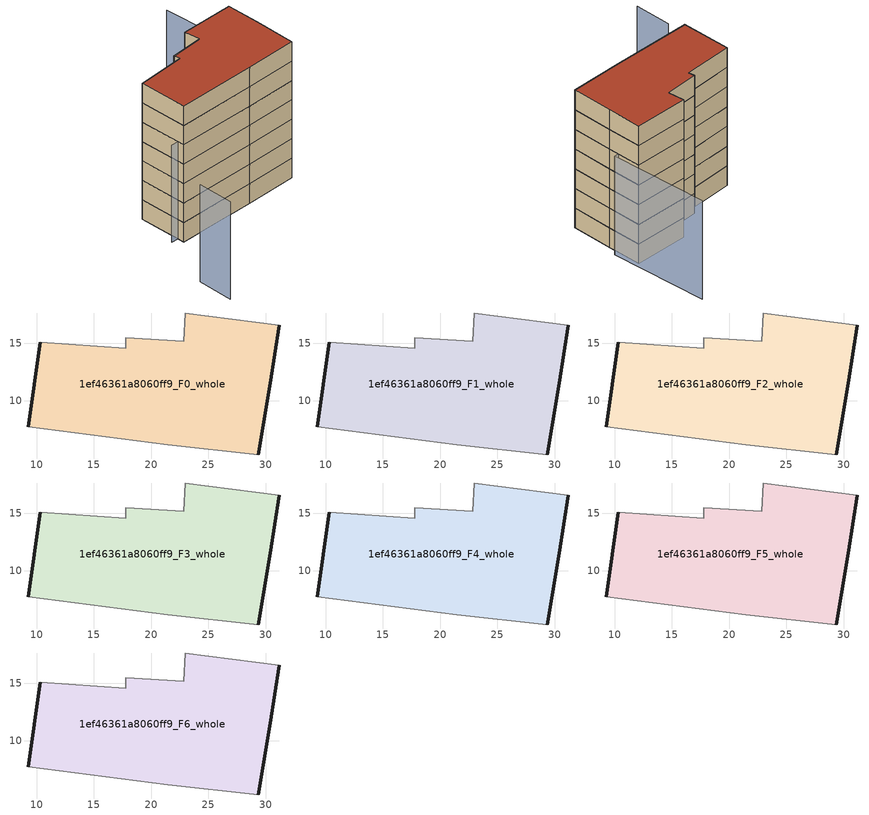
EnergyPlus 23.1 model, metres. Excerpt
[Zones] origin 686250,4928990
1ef46361a8060ff9_F0_whole
 floor ground (EU_floor_Construction): 29.35,5.25 30.4,11.5 31.17,16.59 23,17.64 22.87,15.18 17.78,15.5 17.78,14.58 10.31,15.09 9.25,7.71 21.46,6.12 z0
 wall outside (EU_wall_Construction): 9.25,7.71 10.31,15.09 / 31.17,16.59 30.4,11.5 29.35,5.25 z0:3
 wall adiabatic (EU_wall_Construction): 10.31,15.09 17.78,14.58 17.78,15.5 22.87,15.18 23,17.64 31.17,16.59 / 29.35,5.25 21.46,6.12 9.25,7.71 z0:3
1ef46361a8060ff9_F1_whole
 floor to 1ef46361a8060ff9_F0_whole (EU_floor_Construction): 29.35,5.25 30.4,11.5 31.17,16.59 23,17.64 22.87,15.18 17.78,15.5 17.78,14.58 10.31,15.09 9.25,7.71 21.46,6.12 z3
 wall outside (EU_wall_Construction): 9.25,7.71 10.31,15.09 / 31.17,16.59 30.4,11.5 29.35,5.25 z3:6
 wall adiabatic (EU_wall_Construction): 10.31,15.09 17.78,14.58 17.78,15.5 22.87,15.18 23,17.64 31.17,16.59 / 29.35,5.25 21.46,6.12 9.25,7.71 z3:6
1ef46361a8060ff9_F2_whole
 floor to 1ef46361a8060ff9_F1_whole (EU_floor_Construction): 29.35,5.25 30.4,11.5 31.17,16.59 23,17.64 22.87,15.18 17.78,15.5 17.78,14.58 10.31,15.09 9.25,7.71 21.46,6.12 z6
 wall outside (EU_wall_Construction): 9.25,7.71 10.31,15.09 / 31.17,16.59 30.4,11.5 29.35,5.25 z6:9
 wall adiabatic (EU_wall_Construction): 10.31,15.09 17.78,14.58 17.78,15.5 22.87,15.18 23,17.64 31.17,16.59 / 29.35,5.25 21.46,6.12 9.25,7.71 z6:9
1ef46361a8060ff9_F3_whole
 floor to 1ef46361a8060ff9_F2_whole (EU_floor_Construction): 29.35,5.25 30.4,11.5 31.17,16.59 23,17.64 22.87,15.18 17.78,15.5 17.78,14.58 10.31,15.09 9.25,7.71 21.46,6.12 z9
 wall outside (EU_wall_Construction): 9.25,7.71 10.31,15.09 / 31.17,16.59 30.4,11.5 29.35,5.25 z9:12
 wall adiabatic (EU_wall_Construction): 10.31,15.09 17.78,14.58 17.78,15.5 22.87,15.18 23,17.64 31.17,16.59 / 29.35,5.25 21.46,6.12 9.25,7.71 z9:12
1ef46361a8060ff9_F4_whole
 floor to 1ef46361a8060ff9_F3_whole (EU_floor_Construction): 29.35,5.25 30.4,11.5 31.17,16.59 23,17.64 22.87,15.18 17.78,15.5 17.78,14.58 10.31,15.09 9.25,7.71 21.46,6.12 z12
 wall outside (EU_wall_Construction): 9.25,7.71 10.31,15.09 / 31.17,16.59 30.4,11.5 29.35,5.25 z12:15
 wall adiabatic (EU_wall_Construction): 10.31,15.09 17.78,14.58 17.78,15.5 22.87,15.18 23,17.64 31.17,16.59 / 29.35,5.25 21.46,6.12 9.25,7.71 z12:15
1ef46361a8060ff9_F5_whole
 floor to 1ef46361a8060ff9_F4_whole (EU_floor_Construction): 29.35,5.25 30.4,11.5 31.17,16.59 23,17.64 22.87,15.18 17.78,15.5 17.78,14.58 10.31,15.09 9.25,7.71 21.46,6.12 z15
 wall outside (EU_wall_Construction): 9.25,7.71 10.31,15.09 / 31.17,16.59 30.4,11.5 29.35,5.25 z15:18
 wall adiabatic (EU_wall_Construction): 10.31,15.09 17.78,14.58 17.78,15.5 22.87,15.18 23,17.64 31.17,16.59 / 29.35,5.25 21.46,6.12 9.25,7.71 z15:18
1ef46361a8060ff9_F6_whole
 floor to 1ef46361a8060ff9_F5_whole (EU_floor_Construction): 29.35,5.25 30.4,11.5 31.17,16.59 23,17.64 22.87,15.18 17.78,15.5 17.78,14.58 10.31,15.09 9.25,7.71 21.46,6.12 z18
 wall outside (EU_wall_Construction): 9.25,7.71 10.31,15.09 / 31.17,16.59 30.4,11.5 29.35,5.25 z18:21
 wall adiabatic (EU_wall_Construction): 10.31,15.09 17.78,14.58 17.78,15.5 22.87,15.18 23,17.64 31.17,16.59 / 29.35,5.25 21.46,6.12 9.25,7.71 z18:21
 roof outside (EU_roof_Construction): 31.17,16.59 30.4,11.5 29.35,5.25 21.46,6.12 9.25,7.71 10.31,15.09 17.78,14.58 17.78,15.5 22.87,15.18 23,17.64 z21
shading: 8.3,8.94 29.35,5.24 / 3.17,0.63 2.26,-4.83 / 32.85,27.71 31.29,12.89 / 31.29,12.89 10.31,15.09 z0:15
[Building]
EU S2 Campaign: North Axis=0; Terrain=City; Solar Distribution=FullExterior
[Site:Location]
Bologna: Latitude=44.5; Longitude=11.25; Time Zone=1; Elevation=37
[SizingPeriod:WeatherFileDays]
AnnualSizingPeriod: Begin Month=1; Begin Day of Month=1; End Month=12; End Day of Month=31; Day of Week for Start Day=Monday; Use Weather File Daylight Saving Period=No; Use Weather File Rain and Snow Indicators=No
[MATERIAL]
EU_InternalMass_Material: Roughness=MediumRough; Thickness=0.1; Conductivity=1; Density=1800; Specific Heat=900; Thermal Absorptance=0.9; Solar Absorptance=0.7; Visible Absorptance=0.7
[MATERIAL:NOMASS] Roughness=MediumRough; Thermal Absorptance=0.9; Solar Absorptance=0.7; Visible Absorptance=0.7
Name | Thermal Resistance
EU_wall_NoMass | 0.905828
EU_roof_NoMass | 0.37593
EU_floor_NoMass | 0.67114
[CONSTRUCTION]
EU_wall_Construction: EU_wall_NoMass
EU_roof_Construction: EU_roof_NoMass
EU_floor_Construction: EU_floor_NoMass
EU_InternalMass_Construction: EU_InternalMass_Material
[ZONE] Type=1; Multiplier=1; Ceiling Height=autocalculate; Volume=582.366; Floor Area=autocalculate; Part of Total Floor Area=Yes
1ef46361a8060ff9_F0_whole; 1ef46361a8060ff9_F1_whole; 1ef46361a8060ff9_F2_whole; 1ef46361a8060ff9_F3_whole; 1ef46361a8060ff9_F4_whole; 1ef46361a8060ff9_F5_whole; 1ef46361a8060ff9_F6_whole
[INTERNALMASS] Construction=EU_InternalMass_Construction; Surface Area=194.122
Name | Zone or ZoneList
1ef46361a8060ff9_F0_whole_EU_InternalMass | 1ef46361a8060ff9_F0_whole
1ef46361a8060ff9_F1_whole_EU_InternalMass | 1ef46361a8060ff9_F1_whole
1ef46361a8060ff9_F2_whole_EU_InternalMass | 1ef46361a8060ff9_F2_whole
1ef46361a8060ff9_F3_whole_EU_InternalMass | 1ef46361a8060ff9_F3_whole
1ef46361a8060ff9_F4_whole_EU_InternalMass | 1ef46361a8060ff9_F4_whole
1ef46361a8060ff9_F5_whole_EU_InternalMass | 1ef46361a8060ff9_F5_whole
1ef46361a8060ff9_F6_whole_EU_InternalMass | 1ef46361a8060ff9_F6_whole
[OTHEREQUIPMENT] Fuel Type=Electricity; Design Level Calculation Method=Watts/Area; Power per Zone Floor Area=1; Fraction Latent=0; Fraction Radiant=0; Fraction Lost=0; Carbon Dioxide Generation Rate=0; EndUse Subcategory=EU_Step8_InternalGains
Name | Zone or ZoneList or Space or SpaceList | Schedule
EU_Step8_InternalGain_1ef46361a8060ff9_F0_whole_f000 | 1ef46361a8060ff9_F0_whole | EU_Step8_GainSchedule_1ef46361a8060ff9_F0_whole_f000
EU_Step8_InternalGain_1ef46361a8060ff9_F1_whole_f000 | 1ef46361a8060ff9_F1_whole | EU_Step8_GainSchedule_1ef46361a8060ff9_F1_whole_f000
EU_Step8_InternalGain_1ef46361a8060ff9_F2_whole_f000 | 1ef46361a8060ff9_F2_whole | EU_Step8_GainSchedule_1ef46361a8060ff9_F2_whole_f000
EU_Step8_InternalGain_1ef46361a8060ff9_F3_whole_f000 | 1ef46361a8060ff9_F3_whole | EU_Step8_GainSchedule_1ef46361a8060ff9_F3_whole_f000
EU_Step8_InternalGain_1ef46361a8060ff9_F4_whole_f000 | 1ef46361a8060ff9_F4_whole | EU_Step8_GainSchedule_1ef46361a8060ff9_F4_whole_f000
EU_Step8_InternalGain_1ef46361a8060ff9_F5_whole_f000 | 1ef46361a8060ff9_F5_whole | EU_Step8_GainSchedule_1ef46361a8060ff9_F5_whole_f000
EU_Step8_InternalGain_1ef46361a8060ff9_F6_whole_f000 | 1ef46361a8060ff9_F6_whole | EU_Step8_GainSchedule_1ef46361a8060ff9_F6_whole_f000
[ZONEVENTILATION:DESIGNFLOWRATE] Schedule=EU_AlwaysOn; Design Flow Rate Calculation Method=AirChanges/Hour; Air Changes per Hour=0.73129; Ventilation Type=Natural; Fan Pressure Rise=0; Fan Total Efficiency=1; Constant Term Coefficient=1; Temperature Term Coefficient=0; Velocity Term Coefficient=0; Velocity Squared Term Coefficient=0; Minimum Indoor Temperature=-100; Maximum Indoor Temperature=100; Delta Temperature=-100; Minimum Outdoor Temperature=-100; Maximum Outdoor Temperature=100; Maximum Wind Speed=40
Name | Zone or ZoneList or Space or SpaceList
EU_ConstantAir_1ef46361a8060ff9_F0_whole | 1ef46361a8060ff9_F0_whole
EU_ConstantAir_1ef46361a8060ff9_F1_whole | 1ef46361a8060ff9_F1_whole
EU_ConstantAir_1ef46361a8060ff9_F2_whole | 1ef46361a8060ff9_F2_whole
EU_ConstantAir_1ef46361a8060ff9_F3_whole | 1ef46361a8060ff9_F3_whole
EU_ConstantAir_1ef46361a8060ff9_F4_whole | 1ef46361a8060ff9_F4_whole
EU_ConstantAir_1ef46361a8060ff9_F5_whole | 1ef46361a8060ff9_F5_whole
EU_ConstantAir_1ef46361a8060ff9_F6_whole | 1ef46361a8060ff9_F6_whole
[HVACTEMPLATE:THERMOSTAT] Constant Heating Setpoint=20; Constant Cooling Setpoint=50
EU_HeatOnly_1ef46361a8060ff9_F0_whole; EU_HeatOnly_1ef46361a8060ff9_F1_whole; EU_HeatOnly_1ef46361a8060ff9_F2_whole; EU_HeatOnly_1ef46361a8060ff9_F3_whole; EU_HeatOnly_1ef46361a8060ff9_F4_whole; EU_HeatOnly_1ef46361a8060ff9_F5_whole; EU_HeatOnly_1ef46361a8060ff9_F6_whole
[HVACTEMPLATE:ZONE:IDEALLOADSAIRSYSTEM] System Availability Schedule=EU_AlwaysOn; Maximum Heating Supply Air Temperature=50; Minimum Cooling Supply Air Temperature=13; Maximum Heating Supply Air Humidity Ratio=0.0156; Minimum Cooling Supply Air Humidity Ratio=0.0077; Heating Limit=NoLimit; Cooling Limit=NoLimit; Heating Availability Schedule=EU_AlwaysOn; Cooling Availability Schedule=EU_CoolingOff; Dehumidification Control Type=ConstantSensibleHeatRatio; Cooling Sensible Heat Ratio=0.7; Dehumidification Setpoint=60; Humidification Control Type=None; Humidification Setpoint=30; Outdoor Air Method=None; Outdoor Air Flow Rate per Person=0.00944; Outdoor Air Flow Rate per Zone Floor Area=0; Outdoor Air Flow Rate per Zone=0; Demand Controlled Ventilation Type=None; Outdoor Air Economizer Type=NoEconomizer; Heat Recovery Type=None; Sensible Heat Recovery Effectiveness=0.7; Latent Heat Recovery Effectiveness=0.65
Name | Template Thermostat
1ef46361a8060ff9_F0_whole | EU_HeatOnly_1ef46361a8060ff9_F0_whole
1ef46361a8060ff9_F1_whole | EU_HeatOnly_1ef46361a8060ff9_F1_whole
1ef46361a8060ff9_F2_whole | EU_HeatOnly_1ef46361a8060ff9_F2_whole
1ef46361a8060ff9_F3_whole | EU_HeatOnly_1ef46361a8060ff9_F3_whole
1ef46361a8060ff9_F4_whole | EU_HeatOnly_1ef46361a8060ff9_F4_whole
1ef46361a8060ff9_F5_whole | EU_HeatOnly_1ef46361a8060ff9_F5_whole
1ef46361a8060ff9_F6_whole | EU_HeatOnly_1ef46361a8060ff9_F6_whole
[SIZING:ZONE] Zone Cooling Design Supply Air Temperature Input Method=SupplyAirTemperature; Zone Cooling Design Supply Air Temperature=13; Zone Heating Design Supply Air Temperature Input Method=SupplyAirTemperature; Zone Heating Design Supply Air Temperature=50; Zone Cooling Design Supply Air Humidity Ratio=0.008; Zone Heating Design Supply Air Humidity Ratio=0.008; Cooling Design Air Flow Method=DesignDay; Cooling Design Air Flow Rate=0; Cooling Minimum Air Flow per Zone Floor Area=0.000762; Cooling Minimum Air Flow=0; Cooling Minimum Air Flow Fraction=0.2; Heating Design Air Flow Method=DesignDay; Heating Design Air Flow Rate=0; Heating Maximum Air Flow per Zone Floor Area=0.002032; Heating Maximum Air Flow=0.141576; Heating Maximum Air Flow Fraction=0.3; Account for Dedicated Outdoor Air System=No; Dedicated Outdoor Air System Control Strategy=NeutralSupplyAir; Dedicated Outdoor Air Low Setpoint Temperature for Design=autosize; Dedicated Outdoor Air High Setpoint Temperature for Design=autosize; Zone Load Sizing Method=Sensible Load Only No Latent Load; Zone Latent Cooling Design Supply Air Humidity Ratio Input Method=HumidityRatioDifference; Zone Cooling Design Supply Air Humidity Ratio Difference=0.005; Zone Latent Heating Design Supply Air Humidity Ratio Input Method=HumidityRatioDifference; Zone Humidification Design Supply Air Humidity Ratio Difference=0.005
1ef46361a8060ff9_F0_whole; 1ef46361a8060ff9_F1_whole; 1ef46361a8060ff9_F2_whole; 1ef46361a8060ff9_F3_whole; 1ef46361a8060ff9_F4_whole; 1ef46361a8060ff9_F5_whole; 1ef46361a8060ff9_F6_whole
[SCHEDULE:CONSTANT]
Name | Hourly Value
EU_AlwaysOn | 1
EU_CoolingOff | 0
[SCHEDULE:FILE] Column Number=1; Rows to Skip at Top=0; Number of Hours of Data=8760; Column Separator=Comma; Interpolate to Timestep=No; Minutes per Item=60; Adjust Schedule for Daylight Savings=Yes
Name | File
EU_Step8_GainSchedule_1ef46361a8060ff9_F0_whole_f000 | ../../schedules/1ef46361a8060ff9/1ef46361a8060ff9_F0_whole_f000_gain.csv
EU_Step8_GainSchedule_1ef46361a8060ff9_F1_whole_f000 | ../../schedules/1ef46361a8060ff9/1ef46361a8060ff9_F1_whole_f000_gain.csv
EU_Step8_GainSchedule_1ef46361a8060ff9_F2_whole_f000 | ../../schedules/1ef46361a8060ff9/1ef46361a8060ff9_F2_whole_f000_gain.csv
EU_Step8_GainSchedule_1ef46361a8060ff9_F3_whole_f000 | ../../schedules/1ef46361a8060ff9/1ef46361a8060ff9_F3_whole_f000_gain.csv
EU_Step8_GainSchedule_1ef46361a8060ff9_F4_whole_f000 | ../../schedules/1ef46361a8060ff9/1ef46361a8060ff9_F4_whole_f000_gain.csv
EU_Step8_GainSchedule_1ef46361a8060ff9_F5_whole_f000 | ../../schedules/1ef46361a8060ff9/1ef46361a8060ff9_F5_whole_f000_gain.csv
EU_Step8_GainSchedule_1ef46361a8060ff9_F6_whole_f000 | ../../schedules/1ef46361a8060ff9/1ef46361a8060ff9_F6_whole_f000_gain.csv
